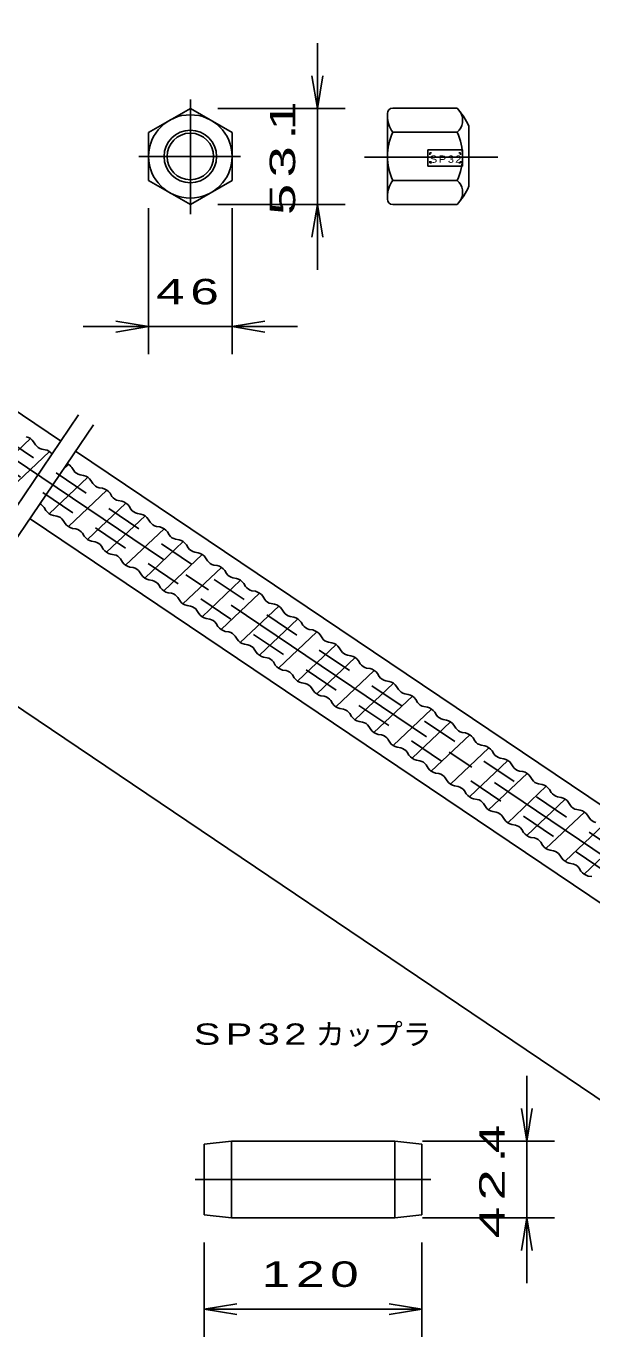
# Model space of a CAD drawing. Units: millimetres at full size, sheet at 1:3. Extents: x 60 to 2463, y 60 to 1722.
# Drawn here: x 1350 to 1661, y 629 to 1351 of the extents above; entities that cross this region are included whole.
import ezdxf
from ezdxf.enums import TextEntityAlignment as Align

# ---------------------------------------------------------------- set-up
doc = ezdxf.new("R2010")
doc.units = ezdxf.units.MM
doc.header["$LTSCALE"] = 3
for name, pattern in [('USER1', [58.333333, 43.333333, -5, 5, -5]), ('USER2', [11.666667, 6.666667, -5]), ('USER3', [51.666667, 26.666667, -5, 5, -5, 5, -5])]:
    doc.linetypes.add(name, pattern=pattern)
for name, color, linetype, lineweight in [('1 外形線', 7, 'Continuous', 25), ('2 細い実線', 3, 'Continuous', 25), ('3 隠れ線', 2, 'USER2', 25), ('4 中心線', 1, 'USER1', 25), ('5 想像線', 6, 'USER3', 25), ('6 寸法線', 4, 'Continuous', 25)]:
    doc.layers.add(name, color=color, linetype=linetype, lineweight=lineweight)
doc.styles.add('標準ベクトル', font='')
doc.styles.get('標準ベクトル').set_extended_font_data('標準ベクトル')

# ---------------------------------------------------------------- blocks, each defined once
blk = doc.blocks.new('open_arrow')
at = {"color": 0, "linetype": 'Continuous', "lineweight": -2}
blk.add_lwpolyline([(7.5, 1.25), (0, 0), (7.5, -1.25)], dxfattribs=at)

msp = doc.modelspace()

# ---------------------------------------------------------------- linework, layer by layer
at = {"layer": '1 外形線'}
for p, q in [((1003.937, 1368.646), (1368.7, 1122.611)), ((1417.196, 1292.792), (1440.196, 1306.071)), ((1440.196, 1306.071), (1463.196, 1292.792)), ((1548.775, 1256.062), (1548.775, 1303.162)), ((1551.775, 1306.162), (1587.275, 1306.162)), ((1593.775, 1263.067), (1593.775, 1296.156)), ((1417.196, 1292.792), (1417.196, 1266.25)), ((1463.196, 1292.792), (1463.196, 1266.25)), ((1551.775, 1292.887), (1587.275, 1292.887)), ((1571.121, 1283.233), (1590.121, 1283.233)), ((1571.121, 1283.233), (1571.121, 1274.233)), ((1590.121, 1283.233), (1590.121, 1274.233)), ((1571.121, 1274.233), (1590.121, 1274.233)), ((1417.196, 1266.25), (1440.196, 1252.971)), ((1440.196, 1252.971), (1463.196, 1266.25)), ((1551.775, 1266.337), (1587.275, 1266.337)), ((1551.775, 1253.062), (1587.275, 1253.062)), ((1330.841, 1103.816), (1352.042, 1123.892)), ((1354.846, 1120.475), (1353.836, 1122.141)), ((1341.37, 1096.714), (1362.571, 1116.791)), ((1360.275, 1117.798), (1358.352, 1118.11)), ((1376.99, 1117.019), (1862.081, 789.821)), ((1370.183, 1106.927), (1373.1, 1109.689)), ((1375.904, 1106.272), (1374.894, 1107.937)), ((1362.427, 1082.51), (1383.629, 1102.587)), ((1381.333, 1103.594), (1379.41, 1103.907)), ((1386.433, 1099.17), (1385.423, 1100.836)), ((1372.956, 1075.409), (1394.158, 1095.485)), ((1391.861, 1096.493), (1389.939, 1096.805)), ((1396.961, 1092.068), (1395.951, 1093.734)), ((1360.633, 1084.262), (1359.623, 1085.928)), ((1360.633, 1084.262), (1359.623, 1085.928)), ((1383.485, 1068.307), (1404.686, 1088.384)), ((1402.39, 1089.391), (1400.467, 1089.703)), ((1407.49, 1084.967), (1406.48, 1086.632)), ((1351.827, 1079.712), (1836.917, 752.514)), ((1366.646, 1081.191), (1364.723, 1081.503)), ((1371.162, 1077.16), (1370.152, 1078.826)), ((1394.014, 1061.205), (1415.215, 1081.282)), ((1412.919, 1082.289), (1410.996, 1082.602)), ((1418.019, 1077.865), (1417.009, 1079.53)), ((1377.175, 1074.089), (1375.252, 1074.402)), ((1381.691, 1070.059), (1380.681, 1071.724)), ((1404.542, 1054.104), (1425.744, 1074.18)), ((1423.448, 1075.187), (1421.525, 1075.5)), ((1428.548, 1070.763), (1427.538, 1072.429)), ((1387.704, 1066.987), (1385.781, 1067.3)), ((1392.22, 1062.957), (1391.21, 1064.623)), ((1392.22, 1062.957), (1391.21, 1064.623)), ((1415.071, 1047.002), (1436.273, 1067.078)), ((1433.977, 1068.086), (1432.054, 1068.398)), ((1439.077, 1063.661), (1438.067, 1065.327)), ((1398.233, 1059.886), (1396.31, 1060.198)), ((1402.749, 1055.855), (1401.738, 1057.521)), ((1425.6, 1039.9), (1446.801, 1059.977)), ((1444.505, 1060.984), (1442.583, 1061.296)), ((1449.605, 1056.56), (1448.595, 1058.225)), ((1408.761, 1052.784), (1406.839, 1053.096)), ((1413.277, 1048.753), (1412.267, 1050.419)), ((1436.129, 1032.798), (1457.33, 1052.875)), ((1455.034, 1053.882), (1453.111, 1054.195)), ((1460.134, 1049.458), (1459.124, 1051.123)), ((1419.29, 1045.682), (1417.367, 1045.995)), ((1423.806, 1041.652), (1422.796, 1043.317)), ((1446.658, 1025.697), (1467.859, 1045.773)), ((1465.563, 1046.78), (1463.64, 1047.093)), ((1470.663, 1042.356), (1469.653, 1044.022)), ((1429.819, 1038.58), (1427.896, 1038.893)), ((1434.335, 1034.55), (1433.325, 1036.216)), ((1457.186, 1018.595), (1478.388, 1038.672)), ((1476.092, 1039.679), (1474.169, 1039.991)), ((1481.192, 1035.254), (1480.182, 1036.92)), ((1440.348, 1031.479), (1438.425, 1031.791)), ((1444.864, 1027.448), (1443.854, 1029.114)), ((1467.715, 1011.493), (1488.917, 1031.57)), ((1486.62, 1032.577), (1484.698, 1032.89)), ((1491.721, 1028.153), (1490.71, 1029.818)), ((1450.877, 1024.377), (1448.954, 1024.689)), ((1455.392, 1020.346), (1454.382, 1022.012)), ((1478.244, 1004.391), (1499.445, 1024.468)), ((1497.149, 1025.475), (1495.226, 1025.788)), ((1502.249, 1021.051), (1501.239, 1022.716)), ((1461.405, 1017.275), (1459.483, 1017.588)), ((1465.921, 1013.245), (1464.911, 1014.91)), ((1488.773, 997.29), (1509.974, 1017.366)), ((1507.678, 1018.373), (1505.755, 1018.686)), ((1512.778, 1013.949), (1511.768, 1015.615)), ((1471.934, 1010.173), (1470.011, 1010.486)), ((1476.45, 1006.143), (1475.44, 1007.809)), ((1499.302, 990.188), (1520.503, 1010.265)), ((1518.207, 1011.272), (1516.284, 1011.584)), ((1523.307, 1006.847), (1522.297, 1008.513)), ((1482.463, 1003.072), (1480.54, 1003.384)), ((1486.979, 999.041), (1485.969, 1000.707)), ((1509.83, 983.086), (1531.032, 1003.163)), ((1528.736, 1004.17), (1526.813, 1004.483)), ((1533.836, 999.746), (1532.826, 1001.411)), ((1492.992, 995.97), (1491.069, 996.282)), ((1497.508, 991.94), (1496.497, 993.605)), ((1520.359, 975.984), (1541.56, 996.061)), ((1539.264, 997.068), (1537.342, 997.381)), ((1544.364, 992.644), (1543.354, 994.309)), ((1503.52, 988.868), (1501.598, 989.181)), ((1508.036, 984.838), (1507.026, 986.503)), ((1530.888, 968.883), (1552.089, 988.959)), ((1549.793, 989.966), (1547.87, 990.279)), ((1554.893, 985.542), (1553.883, 987.208)), ((1560.322, 982.865), (1558.399, 983.177)), ((1514.049, 981.766), (1512.126, 982.079)), ((1518.565, 977.736), (1517.555, 979.402)), ((1541.417, 961.781), (1562.618, 981.858)), ((1565.422, 978.44), (1564.412, 980.106)), ((1570.851, 975.763), (1568.928, 976.076)), ((1524.578, 974.665), (1522.655, 974.977)), ((1529.094, 970.634), (1528.084, 972.3)), ((1551.945, 954.679), (1573.147, 974.756)), ((1575.951, 971.339), (1574.941, 973.004)), ((1581.379, 968.661), (1579.457, 968.974)), ((1535.107, 967.563), (1533.184, 967.875)), ((1539.623, 963.533), (1538.613, 965.198)), ((1562.474, 947.577), (1583.676, 967.654)), ((1586.48, 964.237), (1585.47, 965.902)), ((1591.908, 961.56), (1589.985, 961.872)), ((1545.636, 960.461), (1543.713, 960.774)), ((1550.152, 956.431), (1549.141, 958.097)), ((1573.003, 940.476), (1594.204, 960.552)), ((1597.008, 957.135), (1595.998, 958.801)), ((1602.437, 954.458), (1600.514, 954.77)), ((1556.164, 953.359), (1554.242, 953.672)), ((1560.68, 949.329), (1559.67, 950.995)), ((1583.532, 933.374), (1604.733, 953.451)), ((1607.537, 950.033), (1606.527, 951.699)), ((1612.966, 947.356), (1611.043, 947.669)), ((1566.693, 946.258), (1564.77, 946.57)), ((1571.209, 942.227), (1570.199, 943.893)), ((1594.061, 926.272), (1615.262, 946.349)), ((1618.066, 942.932), (1617.056, 944.597)), ((1623.495, 940.254), (1621.572, 940.567)), ((1577.222, 939.156), (1575.299, 939.469)), ((1581.738, 935.126), (1580.728, 936.791)), ((1604.589, 919.171), (1625.791, 939.247)), ((1628.595, 935.83), (1627.585, 937.496)), ((1634.023, 933.153), (1632.101, 933.465)), ((1587.751, 932.054), (1585.828, 932.367)), ((1592.267, 928.024), (1591.257, 929.69)), ((1598.279, 924.952), (1596.357, 925.265)), ((1615.118, 912.069), (1636.319, 932.145)), ((1639.123, 928.728), (1638.113, 930.394)), ((1644.552, 926.051), (1642.629, 926.363)), ((1602.795, 920.922), (1601.785, 922.588)), ((1608.808, 917.851), (1606.885, 918.163)), ((1625.647, 904.967), (1646.848, 925.044)), ((1649.652, 921.627), (1648.642, 923.292)), ((1655.081, 918.949), (1653.158, 919.262)), ((1613.324, 913.82), (1612.314, 915.486)), ((1619.337, 910.749), (1617.414, 911.062)), ((1636.176, 897.865), (1657.377, 917.942)), ((1646.704, 890.764), (1667.906, 910.84)), ((1660.181, 914.525), (1659.171, 916.19)), ((1623.853, 906.719), (1622.843, 908.384)), ((1629.866, 903.647), (1627.943, 903.96)), ((1657.233, 883.662), (1678.435, 903.739)), ((1634.382, 899.617), (1633.372, 901.283)), ((1640.395, 896.546), (1638.472, 896.858)), ((1644.911, 892.515), (1643.9, 894.181)), ((1650.923, 889.444), (1649.001, 889.756)), ((1655.439, 885.413), (1654.429, 887.079)), ((1661.452, 882.342), (1659.529, 882.655)), ((1462.832, 736.448), (1447.832, 734.748)), ((1447.832, 734.748), (1447.832, 695.748)), ((1497.832, 736.448), (1462.832, 736.448)), ((1462.832, 736.448), (1462.832, 694.048)), ((1517.832, 736.448), (1497.832, 736.448)), ((1552.832, 736.448), (1517.832, 736.448)), ((1552.832, 736.448), (1552.832, 694.048)), ((1552.832, 736.448), (1567.832, 734.748)), ((1567.832, 734.748), (1567.832, 695.748)), ((1462.832, 694.048), (1447.832, 695.748)), ((1497.832, 694.048), (1462.832, 694.048)), ((1517.832, 694.048), (1497.832, 694.048)), ((1552.832, 694.048), (1517.832, 694.048)), ((1552.832, 694.048), (1567.832, 695.748))]:
    msp.add_line(p, q, dxfattribs=at)
for radius in [22.993, 12.85]:
    msp.add_circle((1440.196, 1279.521), radius, dxfattribs=at)
for centre, radius, start, end in [((1551.775, 1303.162), 3, 90, 180), ((1563.775, 1301.887), 15, 180, 216.8699), ((1557.357, 1279.612), 40, 24.43173, 41.58647), ((1581.413, 1299.524), 8.855, 311.44966, 30.68165), ((1579.646, 1279.612), 30.871, 154.53143, 205.46857), ((1559.404, 1279.612), 30.871, 334.53143, 25.46857), ((1563.775, 1257.337), 15, 143.1301, 180), ((1581.413, 1259.699), 8.855, 329.31797, 48.55029), ((1557.357, 1279.612), 40, 318.41353, 335.56827), ((1551.775, 1256.062), 3, 180, 270), ((1348.128, 1118.089), 7, 35.36613, 76.63387), ((1359.739, 1123.948), 6, 215.36383, 256.63395), ((1358.657, 1110.987), 7, 40.87605, 76.63387), ((1369.186, 1103.886), 7, 35.36613, 63.16944), ((1380.797, 1109.744), 6, 215.36383, 256.63395), ((1379.714, 1096.784), 7, 35.36613, 76.63387), ((1391.326, 1102.643), 6, 215.36383, 256.63395), ((1390.243, 1089.682), 7, 35.36613, 76.63387), ((1401.854, 1095.541), 6, 215.36383, 256.63395), ((1354.73, 1082.455), 6, 35.36605, 64.3723), ((1400.772, 1082.58), 7, 35.36613, 76.63387), ((1412.383, 1088.439), 6, 215.36383, 256.63395), ((1366.342, 1088.314), 7, 215.36613, 256.63387), ((1365.259, 1075.353), 6, 35.36605, 76.63008), ((1376.87, 1081.212), 7, 215.36613, 256.63387), ((1411.301, 1075.479), 7, 35.36613, 76.63387), ((1422.912, 1081.337), 6, 215.36383, 256.63395), ((1375.788, 1068.252), 6, 35.36605, 76.63008), ((1387.399, 1074.11), 7, 215.36613, 256.63387), ((1421.83, 1068.377), 7, 35.36613, 76.63387), ((1433.441, 1074.236), 6, 215.36383, 256.63395), ((1386.317, 1061.15), 6, 35.36605, 76.63008), ((1397.928, 1067.008), 7, 215.36613, 256.63387), ((1432.358, 1061.275), 7, 35.36613, 76.63387), ((1443.97, 1067.134), 6, 215.36383, 256.63395), ((1396.846, 1054.048), 6, 35.36605, 76.63008), ((1408.457, 1059.907), 7, 215.36613, 256.63387), ((1442.887, 1054.173), 7, 35.36613, 76.63387), ((1454.498, 1060.032), 6, 215.36383, 256.63395), ((1407.374, 1046.946), 6, 35.36605, 76.63008), ((1418.986, 1052.805), 7, 215.36613, 256.63387), ((1453.416, 1047.072), 7, 35.36613, 76.63387), ((1465.027, 1052.93), 6, 215.36383, 256.63395), ((1417.903, 1039.845), 6, 35.36605, 76.63008), ((1429.514, 1045.703), 7, 215.36613, 256.63387), ((1463.945, 1039.97), 7, 35.36613, 76.63387), ((1475.556, 1045.829), 6, 215.36383, 256.63395), ((1428.432, 1032.743), 6, 35.36605, 76.63008), ((1440.043, 1038.602), 7, 215.36613, 256.63387), ((1474.473, 1032.868), 7, 35.36613, 76.63387), ((1486.085, 1038.727), 6, 215.36383, 256.63395), ((1438.961, 1025.641), 6, 35.36605, 76.63008), ((1450.572, 1031.5), 7, 215.36613, 256.63387), ((1485.002, 1025.767), 7, 35.36613, 76.63387), ((1496.613, 1031.625), 6, 215.36383, 256.63395), ((1449.49, 1018.539), 6, 35.36605, 76.63008), ((1461.101, 1024.398), 7, 215.36613, 256.63387), ((1495.531, 1018.665), 7, 35.36613, 76.63387), ((1507.142, 1024.523), 6, 215.36383, 256.63395), ((1460.018, 1011.438), 6, 35.36605, 76.63008), ((1471.63, 1017.296), 7, 215.36613, 256.63387), ((1506.06, 1011.563), 7, 35.36613, 76.63387), ((1517.671, 1017.422), 6, 215.36383, 256.63395), ((1470.547, 1004.336), 6, 35.36605, 76.63008), ((1482.158, 1010.195), 7, 215.36613, 256.63387), ((1516.589, 1004.461), 7, 35.36613, 76.63387), ((1528.2, 1010.32), 6, 215.36383, 256.63395), ((1481.076, 997.234), 6, 35.36605, 76.63008), ((1492.687, 1003.093), 7, 215.36613, 256.63387), ((1527.117, 997.36), 7, 35.36613, 76.63387), ((1538.729, 1003.218), 6, 215.36383, 256.63395), ((1491.605, 990.132), 6, 35.36605, 76.63008), ((1503.216, 995.991), 7, 215.36613, 256.63387), ((1537.646, 990.258), 7, 35.36613, 76.63387), ((1549.257, 996.117), 6, 215.36383, 256.63395), ((1502.133, 983.031), 6, 35.36605, 76.63008), ((1513.745, 988.889), 7, 215.36613, 256.63387), ((1548.175, 983.156), 7, 35.36613, 76.63387), ((1559.786, 989.015), 6, 215.36383, 256.63395), ((1512.662, 975.929), 6, 35.36605, 76.63008), ((1524.273, 981.788), 7, 215.36613, 256.63387), ((1558.704, 976.054), 7, 35.36613, 76.63387), ((1570.315, 981.913), 6, 215.36383, 256.63395), ((1523.191, 968.827), 6, 35.36605, 76.63008), ((1534.802, 974.686), 7, 215.36613, 256.63387), ((1569.232, 968.953), 7, 35.36613, 76.63387), ((1580.844, 974.811), 6, 215.36383, 256.63395), ((1579.761, 961.851), 7, 35.36613, 76.63387), ((1533.72, 961.725), 6, 35.36605, 76.63008), ((1545.331, 967.584), 7, 215.36613, 256.63387), ((1591.372, 967.71), 6, 215.36383, 256.63395), ((1590.29, 954.749), 7, 35.36613, 76.63387), ((1544.249, 954.624), 6, 35.36605, 76.63008), ((1555.86, 960.482), 7, 215.36613, 256.63387), ((1601.901, 960.608), 6, 215.36383, 256.63395), ((1600.819, 947.647), 7, 35.36613, 76.63387), ((1554.777, 947.522), 6, 35.36605, 76.63008), ((1566.389, 953.381), 7, 215.36613, 256.63387), ((1612.43, 953.506), 6, 215.36383, 256.63395), ((1611.348, 940.546), 7, 35.36613, 76.63387), ((1565.306, 940.42), 6, 35.36605, 76.63008), ((1576.917, 946.279), 7, 215.36613, 256.63387), ((1622.959, 946.404), 6, 215.36383, 256.63395), ((1621.876, 933.444), 7, 35.36613, 76.63387), ((1575.835, 933.319), 6, 35.36605, 76.63008), ((1587.446, 939.177), 7, 215.36613, 256.63387), ((1633.488, 939.303), 6, 215.36383, 256.63395), ((1632.405, 926.342), 7, 35.36613, 76.63387), ((1586.364, 926.217), 6, 35.36605, 76.63008), ((1597.975, 932.075), 7, 215.36613, 256.63387), ((1644.016, 932.201), 6, 215.36383, 256.63395), ((1642.934, 919.24), 7, 35.36613, 76.63387), ((1596.892, 919.115), 6, 35.36605, 76.63008), ((1608.504, 924.974), 7, 215.36613, 256.63387), ((1654.545, 925.099), 6, 215.36383, 256.63395), ((1653.463, 912.139), 7, 35.36613, 76.63387), ((1607.421, 912.013), 6, 35.36605, 76.63008), ((1619.032, 917.872), 7, 215.36613, 256.63387), ((1665.074, 917.997), 6, 215.36383, 256.63395), ((1617.95, 904.912), 6, 35.36605, 76.63008), ((1629.561, 910.77), 7, 215.36613, 256.63387), ((1628.479, 897.81), 6, 35.36605, 76.63008), ((1640.09, 903.669), 7, 215.36613, 256.63387), ((1639.008, 890.708), 6, 35.36605, 76.63008), ((1650.619, 896.567), 7, 215.36613, 256.63387), ((1649.536, 883.606), 6, 35.36605, 76.63008), ((1661.148, 889.465), 7, 215.36613, 256.63387)]:
    msp.add_arc(centre, radius, start, end, dxfattribs=at)
at = {"layer": '2 細い実線'}
msp.add_circle((1440.196, 1279.521), 14.5, dxfattribs=at)
at = {"layer": '3 隠れ線'}
for p, q in [((1134.072, 1261.569), (1593.723, 951.531)), ((1126.803, 1250.792), (1586.454, 940.753)), ((1602.014, 945.939), (1805.049, 808.99)), ((1594.744, 935.161), (1797.78, 798.212))]:
    msp.add_line(p, q, dxfattribs=at)
at = {"layer": '4 中心線'}
for p, q in [((882.346, 1423.521), (1859.423, 764.474)), ((1440.196, 1310.978), (1440.196, 1247.663)), ((1467.829, 1279.521), (1411.728, 1279.521)), ((1536.179, 1279.172), (1609.623, 1279.172)), ((1572.832, 715.248), (1442.832, 715.248))]:
    msp.add_line(p, q, dxfattribs=at)
at = {"layer": '5 想像線'}
for p, q in [((1572.121, 1281.483), (1573.121, 1281.483)), ((1572.121, 1280.483), (1572.121, 1281.483)), ((1588.121, 1281.483), (1589.121, 1281.483)), ((1589.121, 1281.483), (1589.121, 1280.483)), ((1572.121, 1275.983), (1572.121, 1276.983)), ((1573.121, 1275.983), (1572.121, 1275.983)), ((1589.121, 1275.983), (1588.121, 1275.983)), ((1589.121, 1276.983), (1589.121, 1275.983)), ((1378.465, 1137.089), (1333.771, 1070.826)), ((1386.756, 1131.497), (1342.061, 1065.234))]:
    msp.add_line(p, q, dxfattribs=at)
at = {"layer": '6 寸法線'}
for p, q in [((1510.252, 1216.971), (1510.252, 1342.071)), ((1455.436, 1306.071), (1525.492, 1306.071)), ((886.434, 1285.126), (1738.534, 710.377)), ((1417.196, 1251.01), (1417.196, 1170.444)), ((1455.436, 1252.971), (1525.492, 1252.971)), ((1463.196, 1251.01), (1463.196, 1170.444)), ((1381.196, 1185.684), (1499.196, 1185.684)), ((1625.662, 658.048), (1625.662, 772.448)), ((1568.072, 736.448), (1640.902, 736.448)), ((1568.072, 694.048), (1640.902, 694.048)), ((1447.832, 680.508), (1447.832, 628.522)), ((1567.832, 680.508), (1567.832, 628.522)), ((1447.832, 643.762), (1567.832, 643.762))]:
    msp.add_line(p, q, dxfattribs=at)

# ---------------------------------------------------------------- block references
at = {"layer": '6 寸法線', "xscale": 2.4, "yscale": 2.4}
for p, rotation in [((1510.252, 1306.071), 90), ((1510.252, 1252.971), 270), ((1417.196, 1185.684), 180), ((1625.662, 736.448), 90), ((1625.662, 694.048), 270), ((1567.832, 643.762), 180)]:
    msp.add_blockref('open_arrow', p, dxfattribs=dict(at, rotation=rotation))
for p in [(1463.196, 1185.684), (1447.832, 643.762)]:
    msp.add_blockref('open_arrow', p, dxfattribs=at)

# ---------------------------------------------------------------- texts
at = {"layer": '1 外形線', "insert": (1572.148, 1275.986), "char_height": 4.032, "attachment_point": 7, "style": '標準ベクトル'}
msp.add_mtext('\\T1.2;\\W1.15;SP32', dxfattribs=at)
at = {"layer": '6 寸法線', "style": '標準ベクトル', "width": 1.5}
for s, p in [('1', (1491.052, 1301.918)), ('4', (1606.462, 737.645))]:
    msp.add_text(s, height=14.08, rotation=90, dxfattribs=at).set_placement(p, align=Align.MIDDLE_CENTER)
at = {"layer": '6 寸法線', "style": '標準ベクトル'}
msp.add_text('カップラ', height=11.73, dxfattribs=at).set_placement((1573.252, 795.393), align=Align.MIDDLE_RIGHT)
at = {"layer": '6 寸法線', "char_height": 14.08, "attachment_point": 5, "rotation": 90, "style": '標準ベクトル'}
for s, insert in [('\\T1.2;\\W1.65;53.', (1491.052, 1273.118)), ('\\T1.2;\\W1.65;42.', (1606.462, 708.845))]:
    msp.add_mtext(s, dxfattribs=dict(at, insert=insert))
at = {"layer": '6 寸法線', "style": '標準ベクトル'}
for s, insert, char_height, attachment_point in [('\\T1.2;\\W1.5;46', (1440.196, 1204.884), 14.08, 5), ('\\T1.2;\\W1.4;SP32', (1506.58, 795.393), 11.73, 6), ('\\T1.2;\\W1.5;120', (1507.832, 662.962), 14.08, 5)]:
    msp.add_mtext(s, dxfattribs=dict(at, insert=insert, char_height=char_height, attachment_point=attachment_point))

doc.saveas('drawing.dxf')
